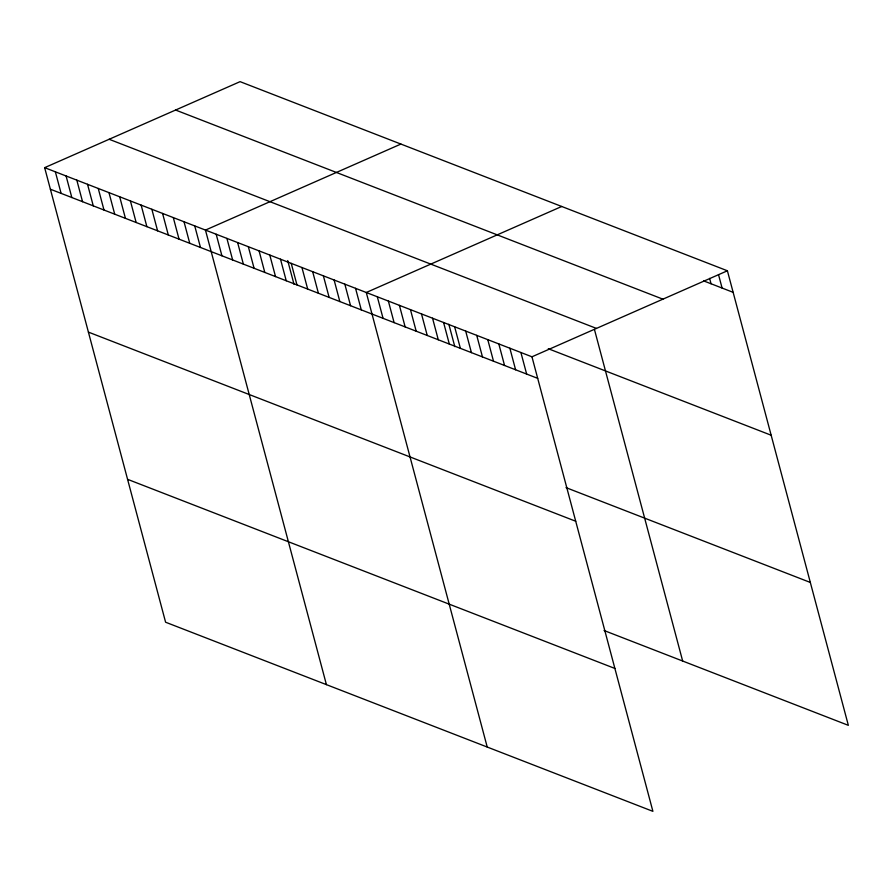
<?xml version="1.0" encoding="UTF-8"?>
<svg xmlns="http://www.w3.org/2000/svg" width="893" height="893" viewBox="0 0 893 893"><rect width="100%" height="100%" fill="white"/><g stroke="black" fill="none" stroke-linecap="round" stroke-linejoin="round"><path stroke-width="1.34" d="M44.65 167.661L531.96 356.798L652.906 811.346L165.596 622.22L44.65 167.661L240.094 81.654L727.404 270.78L848.35 725.339L604.048 630.514M400.912 144.063L205.457 230.081L326.414 684.63M561.719 206.484L366.275 292.491L487.221 747.039M531.96 356.798L727.404 270.78M703.684 280.904L733.142 292.335M175.597 110.04L662.907 299.166M109.147 139.275L596.457 328.412M548.291 348.728L771.161 435.226M50.388 189.216L537.698 378.353M566.028 487.634L810.331 582.448M88.407 332.107L575.717 521.244M127.576 479.329L614.886 668.455M718.508 274.586L722.091 288.048M709.611 278.382L711.051 283.762M594.615 330.097L682.665 661.032M520.909 352.512L526.647 374.067M509.87 348.225L515.596 369.78M498.819 343.939L504.556 365.494M487.779 339.653L493.505 361.207M476.728 335.366L482.466 356.921M465.688 331.069L471.415 352.635M454.637 326.782L460.375 348.337M448.855 324.282L454.805 346.629M443.587 322.496L449.324 344.051M432.547 318.209L438.284 339.764M421.496 313.923L427.234 335.478M410.456 309.637L416.194 331.191M399.405 305.35L405.143 326.905M388.366 301.064L394.103 322.619M377.315 296.777L383.052 318.332M355.548 288.327L361.285 309.882M344.832 284.164L350.569 305.719M334.116 280.011L339.842 301.566M323.389 275.848L329.126 297.402M312.673 271.684L318.399 293.239M301.946 267.52L307.683 289.075M291.23 263.368L296.967 284.923M287.702 260.555L293.998 284.22M280.502 259.204L286.24 280.759M269.786 255.041L275.524 276.596M259.07 250.877L264.797 272.432M248.343 246.725L254.081 268.28M237.627 242.561L243.354 264.116M226.9 238.398L232.638 259.952M216.184 234.234L221.922 255.789M194.741 225.918L200.478 247.473M184.025 221.754L189.751 243.309M173.298 217.591L179.035 239.145M162.582 213.438L168.308 234.993M151.855 209.275L157.592 230.829M141.139 205.111L146.876 226.666M130.411 200.947L136.149 222.502M119.695 196.784L125.433 218.338M108.979 192.631L114.706 214.186M98.252 188.468L103.99 210.022M87.536 184.304L93.274 205.859M76.809 180.14L82.547 201.695M66.093 175.988L71.831 197.543M55.366 171.824L61.104 193.379"/></g></svg>
